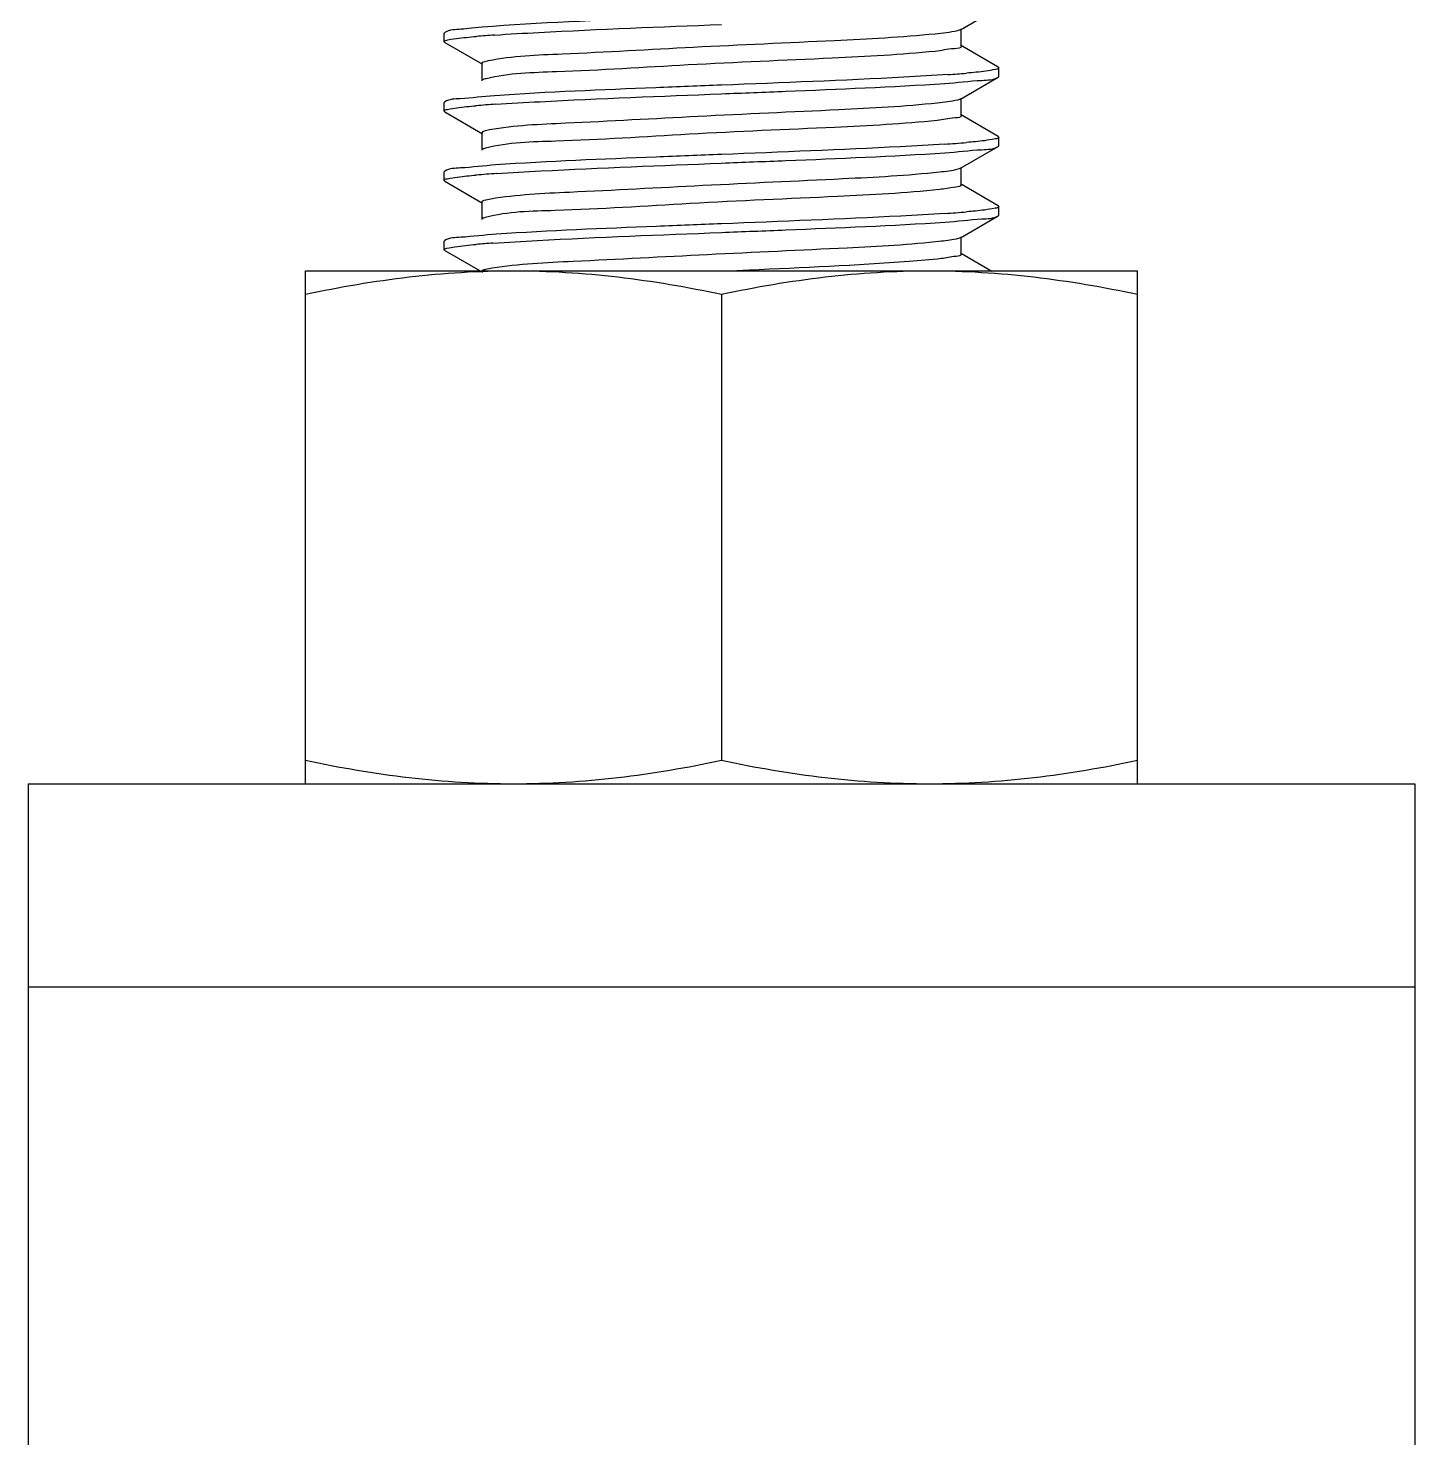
# Model space of a CAD drawing. Extents: x 185245 to 2166646, y -19957 to 815000.
# Drawn here: x 2005649.6 to 2005992.5, y 666633.2 to 666981.8 of the extents above; entities that cross this region are included whole.
import ezdxf

# ---------------------------------------------------------------- set-up
doc = ezdxf.new("R2010")
doc.units = 0
doc.header["$LTSCALE"] = 1000
doc.header["$MEASUREMENT"] = 0

# ---------------------------------------------------------------- blocks, each defined once
blk = doc.blocks.new('gfhhrryyfd')
at = {"linetype": 'Continuous'}
for p, q in [((3693094.11, -1760193.37), (3693103.42, -1760187.99)), ((3692966.58, -1760194.04), (3692966.42, -1760194.23)), ((3692966.42, -1760196.37), (3692966.42, -1760194.23)), ((3693094.3, -1760197.44), (3693094.3, -1760193.16)), ((3692966.58, -1760196.56), (3692966.42, -1760196.37)), ((3692966.58, -1760196.56), (3692975.89, -1760201.94)), ((3693103.42, -1760202.61), (3693094.11, -1760197.22)), ((3692975.7, -1760201.73), (3692975.7, -1760206.01)), ((3693103.42, -1760202.61), (3693103.58, -1760202.8)), ((3693103.58, -1760204.94), (3693103.58, -1760202.8)), ((3693094.11, -1760210.52), (3693103.42, -1760205.13)), ((3693103.42, -1760205.13), (3693103.58, -1760204.94)), ((3692966.58, -1760211.18), (3692966.42, -1760211.37)), ((3692966.42, -1760213.52), (3692966.42, -1760211.37)), ((3692966.58, -1760213.7), (3692966.42, -1760213.52)), ((3693094.3, -1760214.59), (3693094.3, -1760210.3)), ((3692966.58, -1760213.7), (3692975.89, -1760219.09)), ((3693103.42, -1760219.76), (3693094.11, -1760214.37)), ((3692975.7, -1760218.87), (3692975.7, -1760223.16)), ((3693103.42, -1760219.76), (3693103.58, -1760219.94)), ((3693103.58, -1760222.09), (3693103.58, -1760219.94)), ((3693094.11, -1760227.66), (3693103.42, -1760222.28)), ((3693103.42, -1760222.28), (3693103.58, -1760222.09)), ((3693094.3, -1760231.73), (3693094.3, -1760227.45)), ((3692966.58, -1760228.33), (3692966.42, -1760228.52)), ((3692966.42, -1760230.66), (3692966.42, -1760228.52)), ((3692966.58, -1760230.85), (3692966.42, -1760230.66)), ((3692966.58, -1760230.85), (3692975.89, -1760236.24)), ((3693103.42, -1760236.9), (3693094.11, -1760231.51)), ((3692975.7, -1760236.02), (3692975.7, -1760240.3)), ((3693103.42, -1760236.9), (3693103.58, -1760237.09)), ((3693103.58, -1760239.23), (3693103.58, -1760237.09)), ((3693094.11, -1760244.81), (3693103.42, -1760239.42)), ((3693103.42, -1760239.42), (3693103.58, -1760239.23)), ((3693094.3, -1760248.88), (3693094.3, -1760244.59)), ((3692966.58, -1760245.47), (3692966.42, -1760245.66)), ((3692966.42, -1760247.81), (3692966.42, -1760245.66)), ((3692966.51, -1760247.95), (3692966.42, -1760247.8)), ((3692966.58, -1760247.99), (3692966.51, -1760247.95)), ((3692966.58, -1760247.99), (3692975.89, -1760253.38)), ((3693101.85, -1760253.14), (3693094.11, -1760248.66)), ((3692932.13, -1760252.99), (3693137.87, -1760252.99)), ((3692932.13, -1760379.86), (3692932.13, -1760252.99)), ((3693041.88, -1760252.85), (3693038.81, -1760252.99)), ((3693137.87, -1760379.86), (3693137.87, -1760252.99)), ((3693035, -1760258.78), (3693035, -1760374.07)), ((3692863.55, -1760379.86), (3693206.45, -1760379.86)), ((3692863.55, -1760379.86), (3692863.55, -1762034.37)), ((3693206.45, -1760379.86), (3693206.45, -1762034.37)), ((3692863.55, -1760430.08), (3693206.45, -1760430.08))]:
    blk.add_line(p, q, dxfattribs=at)
for centre, radius, start, end in [((3692998.34, -1760479.61), 285.58, 93.9107, 94.8136), ((3693071.51, -1759917.71), 287.43, 273.9022, 274.8051), ((3692998.71, -1760501.37), 290.21, 93.8693, 94.8111), ((3693070.26, -1759918.96), 303.37, 273.7681, 274.7934), ((3692999.05, -1760522.8), 294.5, 93.8324, 94.808), ((3693070.37, -1759937.49), 301.99, 273.7796, 274.7941), ((3692997.69, -1760522.91), 277.42, 93.9707, 94.8291)]:
    blk.add_arc(centre, radius, start, end, dxfattribs=at)
for points, knots in [([(3693035, -1760189.94), (3693028.66, -1760190.19), (3693008.04, -1760191.07), (3692987.39, -1760191.7), (3692973.15, -1760193.01)], [0, 0, 0, 0, 0.307364, 1, 1, 1, 1]), ([(3692978.87, -1760194.7), (3692982.52, -1760194.45), (3693001.22, -1760193.39), (3693019.94, -1760192.68), (3693035, -1760192.08)], [0, 0, 0, 0, 0.195382, 1, 1, 1, 1]), ([(3692966.42, -1760196.37), (3692966.42, -1760196.28), (3692967.52, -1760195.62), (3692968.5, -1760195.68), (3692969.46, -1760195.55)], [0, 0, 0, 0, 0.087797, 1, 1, 1, 1]), ([(3692973.15, -1760193.01), (3692972.31, -1760193.09), (3692970.14, -1760193.39), (3692967.77, -1760193.35), (3692966.58, -1760194.04)], [0, 0, 0, 0, 0.380478, 1, 1, 1, 1]), ([(3693087.84, -1760194.44), (3693079.57, -1760195.28), (3693059.61, -1760196.3), (3693028.84, -1760197.63), (3693000.35, -1760199.32), (3692983.33, -1760199.9), (3692977.33, -1760201.09)], [0, 0, 0, 0, 0.225271, 0.541123, 0.834355, 1, 1, 1, 1]), ([(3693094.11, -1760193.37), (3693093.88, -1760193.5), (3693091.8, -1760194.07), (3693089.69, -1760194.25), (3693087.84, -1760194.44)], [0, 0, 0, 0, 0.123943, 1, 1, 1, 1]), ([(3693087.84, -1760198.73), (3693079.38, -1760199.58), (3693059.01, -1760200.63), (3693027.74, -1760201.91), (3692999.31, -1760203.79), (3692982.45, -1760204.12), (3692976.79, -1760205.49)], [0, 0, 0, 0, 0.229241, 0.549849, 0.842936, 1, 1, 1, 1]), ([(3693094.3, -1760197.44), (3693094.3, -1760198.03), (3693090.97, -1760198.08), (3693089.45, -1760198.56), (3693087.84, -1760198.73)], [0, 0, 0, 0, 0.265614, 1, 1, 1, 1]), ([(3692977.33, -1760201.09), (3692976.92, -1760201.17), (3692976.44, -1760201.28), (3692975.7, -1760201.55), (3692975.7, -1760201.73)], [0, 0, 0, 0, 0.708127, 1, 1, 1, 1]), ([(3693103.58, -1760202.8), (3693103.58, -1760203.1), (3693101.99, -1760203.31), (3693101.18, -1760203.53), (3693100.38, -1760203.64)], [0, 0, 0, 0, 0.272165, 1, 1, 1, 1]), ([(3692976.79, -1760205.49), (3692976.61, -1760205.53), (3692976.3, -1760205.62), (3692976, -1760205.73), (3692975.89, -1760205.8)], [0, 0, 0, 0, 0.591838, 1, 1, 1, 1]), ([(3693091.07, -1760204.47), (3693087.42, -1760204.73), (3693068.74, -1760205.79), (3693050.04, -1760206.49), (3693035, -1760207.09)], [0, 0, 0, 0, 0.195558, 1, 1, 1, 1]), ([(3693090.19, -1760206.68), (3693093.26, -1760206.47), (3693097.55, -1760205.87), (3693102.23, -1760205.82), (3693103.42, -1760205.13)], [0, 0, 0, 0, 0.691019, 1, 1, 1, 1]), ([(3692978.87, -1760209.7), (3692976.02, -1760209.9), (3692972.04, -1760210.45), (3692967.69, -1760210.54), (3692966.58, -1760211.18)], [0, 0, 0, 0, 0.689705, 1, 1, 1, 1]), ([(3693035, -1760207.09), (3693029.57, -1760207.3), (3693010.86, -1760208.06), (3692992.14, -1760208.78), (3692978.87, -1760209.7)], [0, 0, 0, 0, 0.289807, 1, 1, 1, 1]), ([(3692979.13, -1760211.83), (3692982.78, -1760211.58), (3693001.39, -1760210.52), (3693020.02, -1760209.82), (3693035, -1760209.23)], [0, 0, 0, 0, 0.196205, 1, 1, 1, 1]), ([(3693035, -1760209.23), (3693040.29, -1760209.02), (3693058.7, -1760208.27), (3693077.1, -1760207.55), (3693090.19, -1760206.68)], [0, 0, 0, 0, 0.2877, 1, 1, 1, 1]), ([(3692966.42, -1760213.52), (3692966.42, -1760213.22), (3692967.98, -1760213), (3692968.78, -1760212.79), (3692969.57, -1760212.68)], [0, 0, 0, 0, 0.272398, 1, 1, 1, 1]), ([(3693088.37, -1760211.53), (3693080.27, -1760212.39), (3693060.53, -1760213.39), (3693029.88, -1760214.75), (3693001.12, -1760216.38), (3692983.83, -1760217.04), (3692977.62, -1760218.18)], [0, 0, 0, 0, 0.220169, 0.534105, 0.829282, 1, 1, 1, 1]), ([(3693094.11, -1760210.52), (3693093.9, -1760210.64), (3693092, -1760211.18), (3693090.06, -1760211.35), (3693088.37, -1760211.53)], [0, 0, 0, 0, 0.126191, 1, 1, 1, 1]), ([(3693088.37, -1760215.82), (3693079.95, -1760216.71), (3693059.47, -1760217.74), (3693027.97, -1760219.03), (3692999.3, -1760221), (3692982.29, -1760221.22), (3692976.66, -1760222.67)], [0, 0, 0, 0, 0.226976, 0.549217, 0.844212, 1, 1, 1, 1]), ([(3693094.3, -1760214.59), (3693094.3, -1760215.13), (3693091.26, -1760215.22), (3693089.85, -1760215.66), (3693088.37, -1760215.82)], [0, 0, 0, 0, 0.266397, 1, 1, 1, 1]), ([(3692977.62, -1760218.18), (3692977.13, -1760218.27), (3692976.59, -1760218.39), (3692975.7, -1760218.67), (3692975.7, -1760218.87)], [0, 0, 0, 0, 0.712882, 1, 1, 1, 1]), ([(3693103.58, -1760219.94), (3693103.58, -1760220.28), (3693101.79, -1760220.47), (3693100.9, -1760220.72), (3693100, -1760220.83)], [0, 0, 0, 0, 0.270399, 1, 1, 1, 1]), ([(3692976.66, -1760222.67), (3692976.5, -1760222.71), (3692976.24, -1760222.78), (3692975.99, -1760222.89), (3692975.89, -1760222.94)], [0, 0, 0, 0, 0.58487, 1, 1, 1, 1]), ([(3693090.19, -1760221.68), (3693086.55, -1760221.92), (3693068.16, -1760222.95), (3693049.75, -1760223.64), (3693035, -1760224.23)], [0, 0, 0, 0, 0.198249, 1, 1, 1, 1]), ([(3693035, -1760226.37), (3693040.3, -1760226.16), (3693058.73, -1760225.42), (3693077.17, -1760224.7), (3693090.27, -1760223.82)], [0, 0, 0, 0, 0.287873, 1, 1, 1, 1]), ([(3693090.27, -1760223.82), (3693093.32, -1760223.61), (3693097.58, -1760223.02), (3693102.23, -1760222.96), (3693103.42, -1760222.28)], [0, 0, 0, 0, 0.690906, 1, 1, 1, 1]), ([(3692979.13, -1760226.83), (3692976.22, -1760227.03), (3692972.15, -1760227.59), (3692967.71, -1760227.68), (3692966.58, -1760228.33)], [0, 0, 0, 0, 0.690089, 1, 1, 1, 1]), ([(3693035, -1760224.23), (3693029.61, -1760224.45), (3693010.98, -1760225.2), (3692992.35, -1760225.92), (3692979.13, -1760226.83)], [0, 0, 0, 0, 0.289201, 1, 1, 1, 1]), ([(3692979.37, -1760228.96), (3692983.01, -1760228.71), (3693001.55, -1760227.67), (3693020.1, -1760226.97), (3693035, -1760226.37)], [0, 0, 0, 0, 0.196944, 1, 1, 1, 1]), ([(3692966.42, -1760230.66), (3692966.42, -1760230.35), (3692968.03, -1760230.14), (3692968.86, -1760229.92), (3692969.67, -1760229.82)], [0, 0, 0, 0, 0.271865, 1, 1, 1, 1]), ([(3693088.88, -1760228.62), (3693080.96, -1760229.49), (3693061.44, -1760230.48), (3693030.93, -1760231.86), (3693001.92, -1760233.45), (3692984.35, -1760234.18), (3692977.93, -1760235.27)], [0, 0, 0, 0, 0.215068, 0.527073, 0.824187, 1, 1, 1, 1]), ([(3693094.11, -1760227.66), (3693093.91, -1760227.78), (3693092.19, -1760228.29), (3693090.42, -1760228.45), (3693088.88, -1760228.62)], [0, 0, 0, 0, 0.128615, 1, 1, 1, 1]), ([(3693088.88, -1760232.91), (3693080.51, -1760233.83), (3693059.96, -1760234.86), (3693028.23, -1760236.14), (3692999.34, -1760238.2), (3692982.16, -1760238.31), (3692976.55, -1760239.84)], [0, 0, 0, 0, 0.224472, 0.548168, 0.84513, 1, 1, 1, 1]), ([(3693094.3, -1760231.73), (3693094.3, -1760232.23), (3693091.53, -1760232.36), (3693090.24, -1760232.76), (3693088.88, -1760232.91)], [0, 0, 0, 0, 0.267341, 1, 1, 1, 1]), ([(3692977.93, -1760235.27), (3692977.37, -1760235.36), (3692976.75, -1760235.51), (3692975.7, -1760235.79), (3692975.7, -1760236.02)], [0, 0, 0, 0, 0.716853, 1, 1, 1, 1]), ([(3693103.58, -1760237.09), (3693103.58, -1760237.42), (3693101.8, -1760237.62), (3693100.92, -1760237.86), (3693100.03, -1760237.97)], [0, 0, 0, 0, 0.270547, 1, 1, 1, 1]), ([(3692976.55, -1760239.84), (3692976.42, -1760239.88), (3692976.19, -1760239.95), (3692975.97, -1760240.04), (3692975.89, -1760240.09)], [0, 0, 0, 0, 0.578532, 1, 1, 1, 1]), ([(3693035, -1760241.38), (3693029.64, -1760241.59), (3693011.1, -1760242.34), (3692992.54, -1760243.06), (3692979.37, -1760243.96)], [0, 0, 0, 0, 0.28866, 1, 1, 1, 1]), ([(3693090.27, -1760238.82), (3693086.63, -1760239.06), (3693068.21, -1760240.09), (3693049.78, -1760240.79), (3693035, -1760241.38)], [0, 0, 0, 0, 0.198019, 1, 1, 1, 1]), ([(3693035, -1760243.52), (3693040.31, -1760243.31), (3693058.74, -1760242.56), (3693077.18, -1760241.84), (3693090.28, -1760240.96)], [0, 0, 0, 0, 0.2879, 1, 1, 1, 1]), ([(3693090.28, -1760240.96), (3693093.33, -1760240.76), (3693097.59, -1760240.16), (3693102.24, -1760240.1), (3693103.42, -1760239.42)], [0, 0, 0, 0, 0.690878, 1, 1, 1, 1]), ([(3692979.37, -1760243.96), (3692976.41, -1760244.16), (3692972.26, -1760244.74), (3692967.73, -1760244.81), (3692966.58, -1760245.47)], [0, 0, 0, 0, 0.690423, 1, 1, 1, 1]), ([(3692978.48, -1760246.16), (3692982.13, -1760245.91), (3693000.96, -1760244.83), (3693019.81, -1760244.12), (3693035, -1760243.52)], [0, 0, 0, 0, 0.194182, 1, 1, 1, 1]), ([(3693094.11, -1760244.81), (3693093.93, -1760244.91), (3693092.37, -1760245.39), (3693090.76, -1760245.55), (3693089.37, -1760245.71)], [0, 0, 0, 0, 0.131217, 1, 1, 1, 1]), ([(3692966.42, -1760247.8), (3692966.43, -1760247.55), (3692967.7, -1760247.32), (3692968.39, -1760247.14), (3692969.05, -1760247.05)], [0, 0, 0, 0, 0.276774, 1, 1, 1, 1]), ([(3693089.37, -1760245.71), (3693081.63, -1760246.6), (3693062.34, -1760247.57), (3693031.98, -1760248.98), (3693002.73, -1760250.53), (3692984.89, -1760251.31), (3692978.26, -1760252.36)], [0, 0, 0, 0, 0.209983, 0.520062, 0.819106, 1, 1, 1, 1]), ([(3693089.37, -1760250), (3693086.72, -1760250.3), (3693070.91, -1760251.57), (3693055.06, -1760252.24), (3693041.88, -1760252.85)], [0, 0, 0, 0, 0.167768, 1, 1, 1, 1]), ([(3693094.3, -1760248.88), (3693094.3, -1760249.33), (3693091.8, -1760249.5), (3693090.6, -1760249.86), (3693089.37, -1760250)], [0, 0, 0, 0, 0.268465, 1, 1, 1, 1]), ([(3692932.13, -1760258.78), (3692940.59, -1760257), (3692957.65, -1760254.07), (3692974.94, -1760252.99), (3692983.56, -1760252.99)], [0, 0, 0, 0, 0.500766, 1, 1, 1, 1]), ([(3692978.26, -1760252.36), (3692977.72, -1760252.44), (3692976.91, -1760252.61), (3692976.06, -1760252.82), (3692975.82, -1760252.99)], [0, 0, 0, 0, 0.648621, 1, 1, 1, 1]), ([(3692983.56, -1760252.99), (3692992.19, -1760252.99), (3693009.48, -1760254.07), (3693026.53, -1760257), (3693035, -1760258.78)], [0, 0, 0, 0, 0.499234, 1, 1, 1, 1]), ([(3693035, -1760258.78), (3693043.47, -1760257), (3693060.52, -1760254.07), (3693077.81, -1760252.99), (3693086.43, -1760252.99)], [0, 0, 0, 0, 0.500766, 1, 1, 1, 1]), ([(3693086.43, -1760252.99), (3693095.06, -1760252.99), (3693112.35, -1760254.07), (3693129.4, -1760257), (3693137.87, -1760258.78)], [0, 0, 0, 0, 0.499234, 1, 1, 1, 1]), ([(3692932.13, -1760374.07), (3692940.59, -1760375.85), (3692957.65, -1760378.78), (3692974.94, -1760379.86), (3692983.56, -1760379.86)], [0, 0, 0, 0, 0.500766, 1, 1, 1, 1]), ([(3692983.56, -1760379.86), (3692992.19, -1760379.86), (3693009.48, -1760378.78), (3693026.53, -1760375.85), (3693035, -1760374.07)], [0, 0, 0, 0, 0.499234, 1, 1, 1, 1]), ([(3693035, -1760374.07), (3693043.47, -1760375.85), (3693060.52, -1760378.78), (3693077.81, -1760379.86), (3693086.43, -1760379.86)], [0, 0, 0, 0, 0.500766, 1, 1, 1, 1]), ([(3693086.43, -1760379.86), (3693095.06, -1760379.86), (3693112.35, -1760378.78), (3693129.4, -1760375.85), (3693137.87, -1760374.07)], [0, 0, 0, 0, 0.499234, 1, 1, 1, 1])]:
    blk.add_open_spline(points, degree=3, knots=knots, dxfattribs=at)
for points in [[(3692969.46, -1760195.55), (3692971.09, -1760195.33), (3692972.74, -1760195.18), (3692974.38, -1760195.04)], [(3693100.38, -1760203.64), (3693098.79, -1760203.85), (3693097.19, -1760203.99), (3693095.59, -1760204.13)], [(3692969.57, -1760212.68), (3692971.16, -1760212.47), (3692972.77, -1760212.32), (3692974.37, -1760212.19)], [(3693100, -1760220.83), (3693098.54, -1760221.01), (3693097.07, -1760221.15), (3693095.61, -1760221.27)], [(3692969.67, -1760229.82), (3692971.23, -1760229.61), (3692972.8, -1760229.47), (3692974.37, -1760229.33)], [(3693100.03, -1760237.97), (3693098.56, -1760238.16), (3693097.08, -1760238.29), (3693095.6, -1760238.42)], [(3692969.05, -1760247.05), (3692970.8, -1760246.79), (3692972.57, -1760246.63), (3692974.34, -1760246.48)]]:
    blk.add_open_spline(points, degree=3, dxfattribs=at)

msp = doc.modelspace()

# ---------------------------------------------------------------- block references
at = {"lineweight": -3, "xscale": 0.9999959468841553, "yscale": 0.9999959506094456, "zscale": 0.9999959495959999}
msp.add_blockref('gfhhrryyfd', (-1687199, 2427167.71, 0), dxfattribs=at)

doc.saveas('drawing.dxf')
